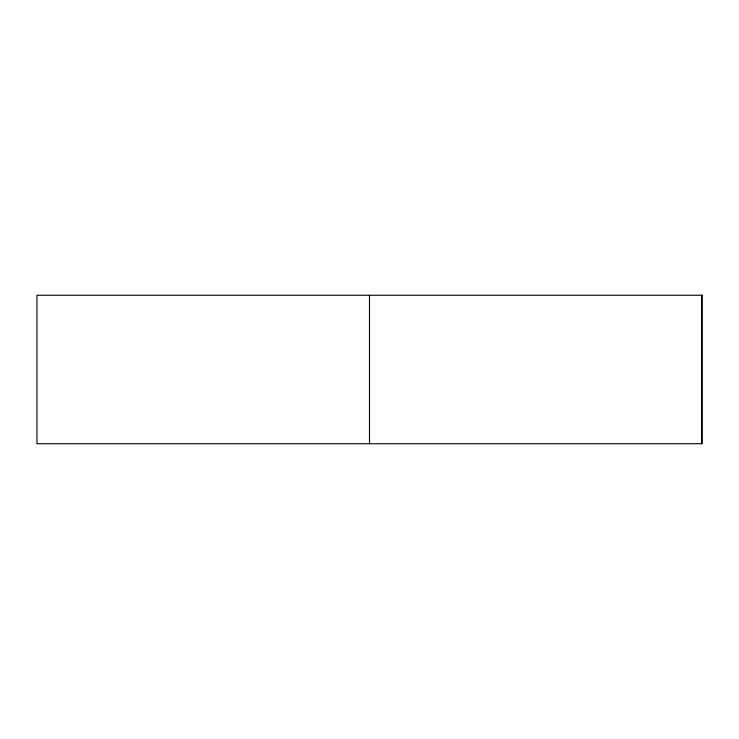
<?xml version="1.0" encoding="UTF-8"?>
<svg xmlns="http://www.w3.org/2000/svg" width="739" height="739" viewBox="0 0 739 739"><rect width="100%" height="100%" fill="white"/><g stroke="black" fill="none" stroke-linecap="round" stroke-linejoin="round"><path stroke-width="1.11" d="M701.717 295.267L701.717 443.733M369.5 295.267L369.5 443.733M702.05 295.267L36.95 295.267L36.95 443.733L702.05 443.733L702.05 295.267"/></g></svg>
